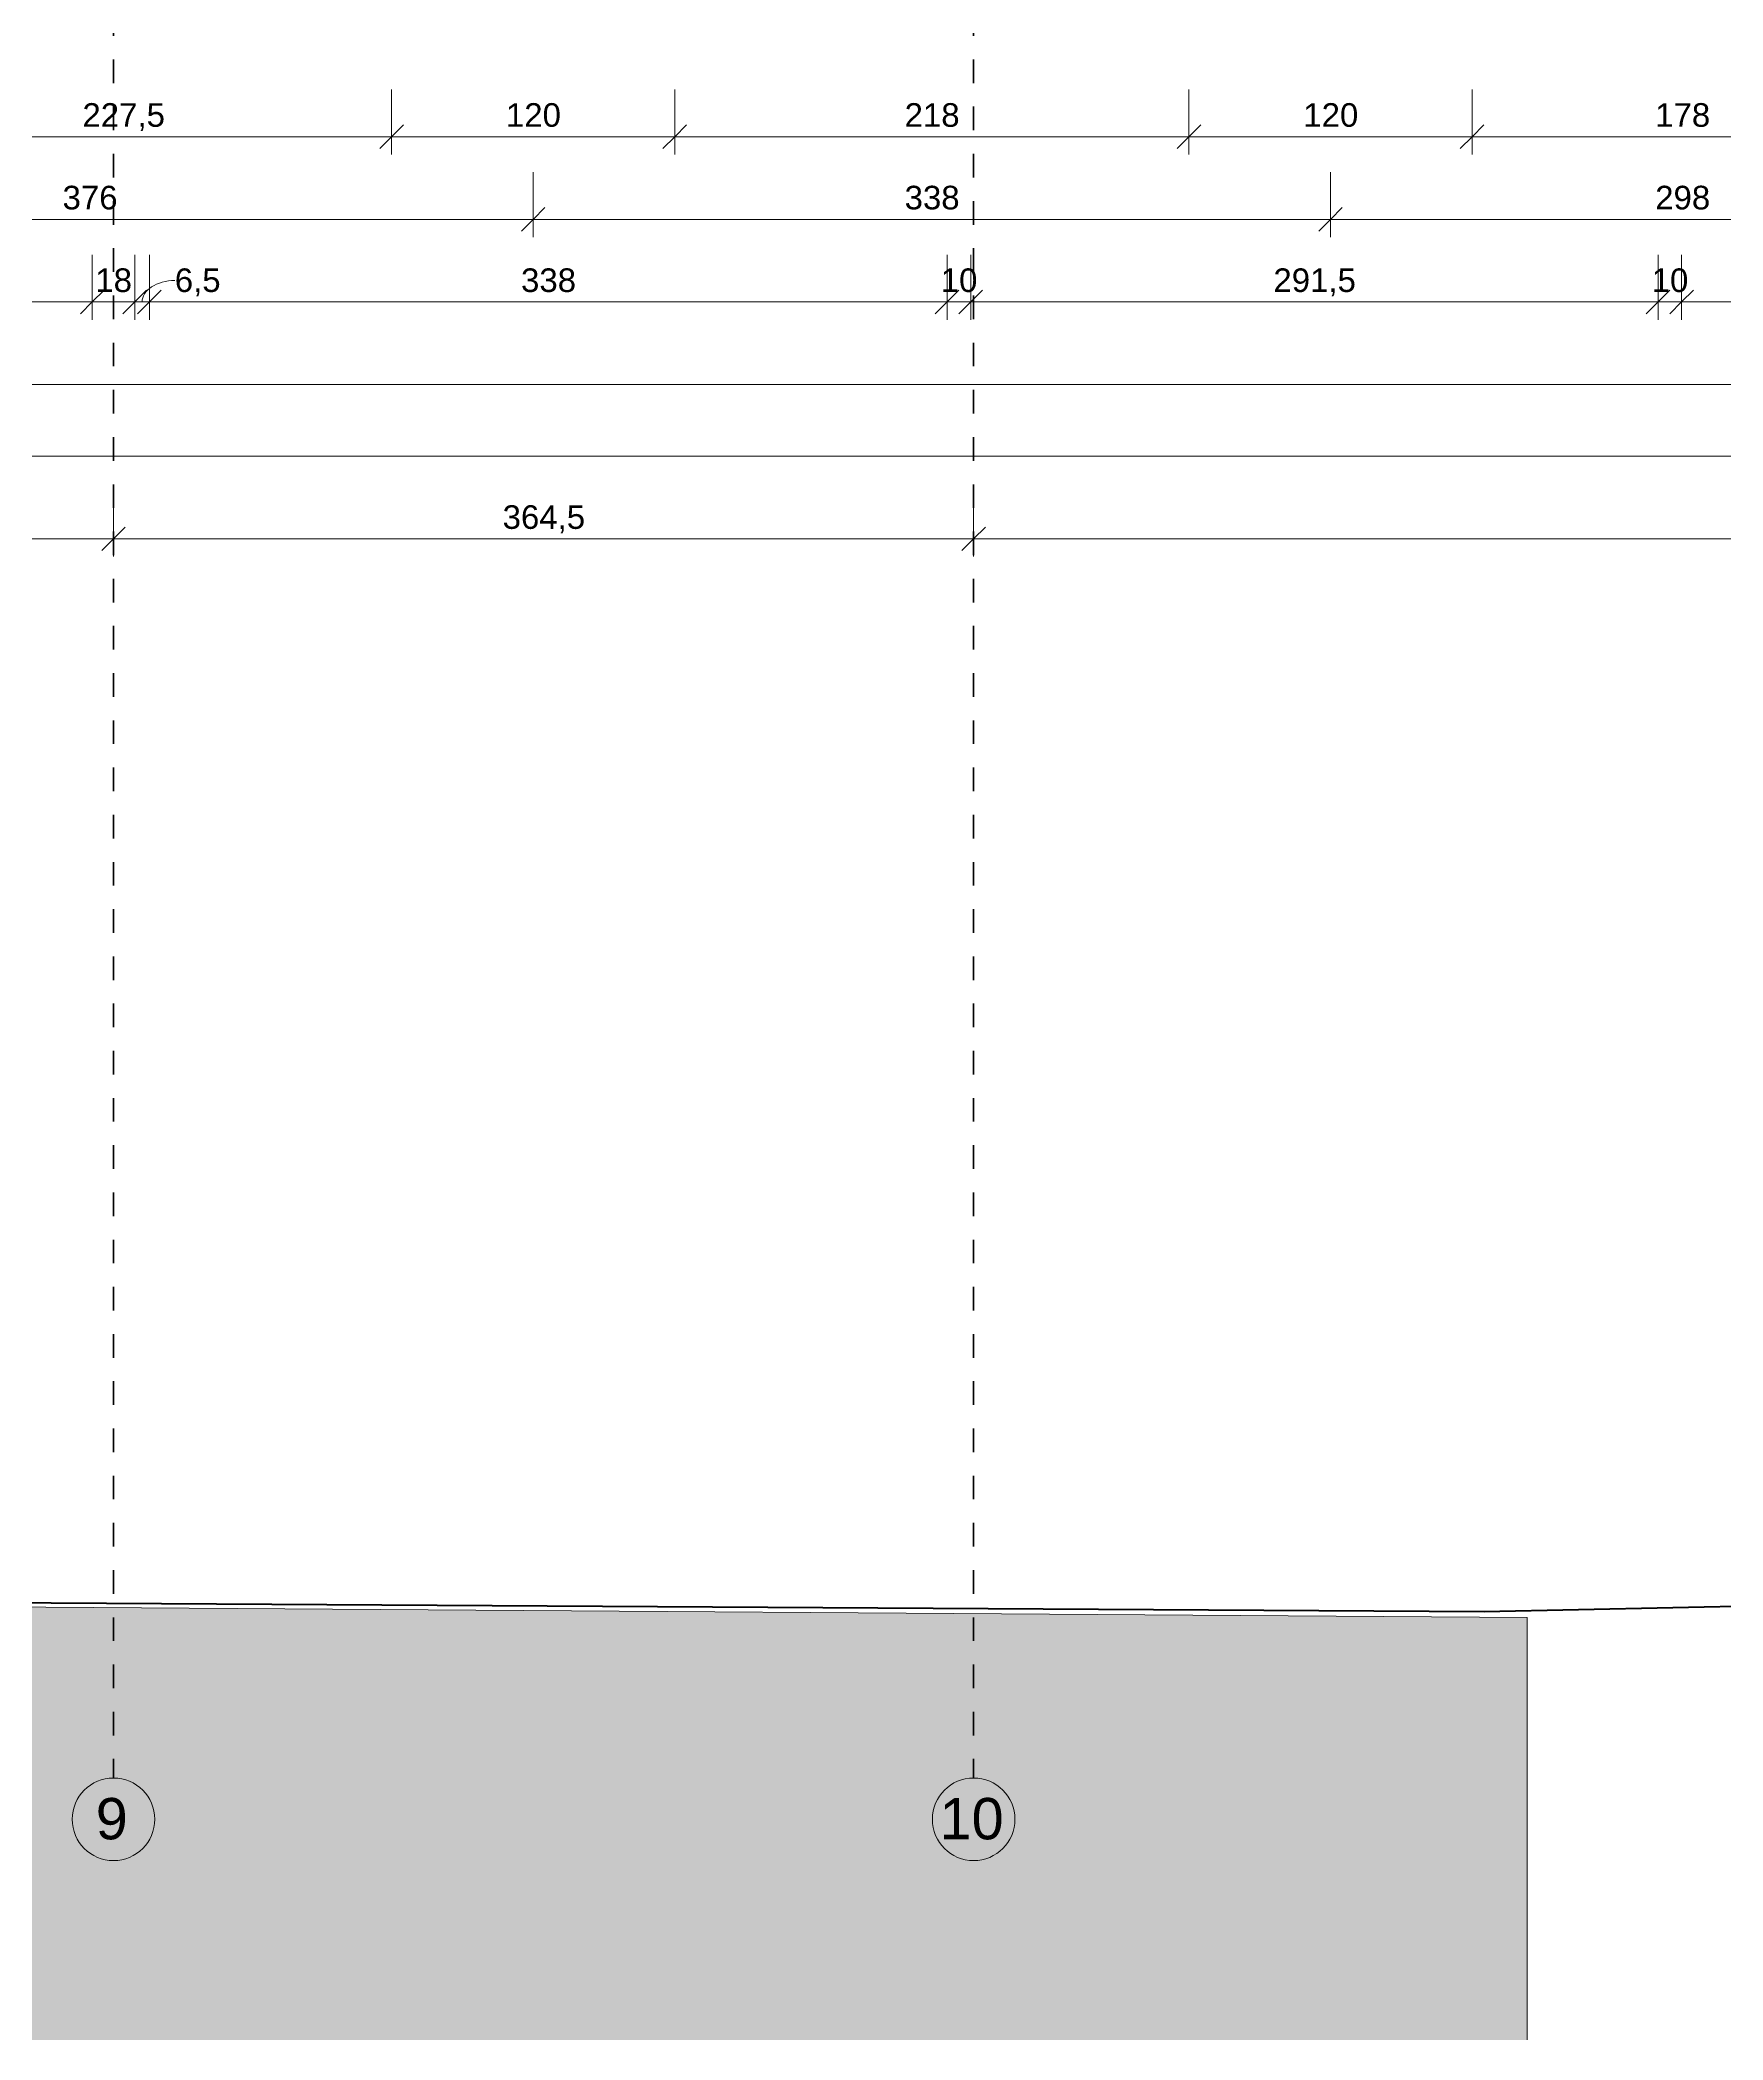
# Model space of a CAD drawing. Header units: metres. Extents: x 3.2 to 50, y 58.8 to 100.4.
# Drawn here: x 28.6 to 35.73, y 58.84 to 67.31 of the extents above; entities that cross this region are included whole.
import ezdxf

# ---------------------------------------------------------------- set-up
doc = ezdxf.new("R2010")
doc.units = ezdxf.units.M
doc.linetypes.add('Strich Punkt Mittel', pattern=[0.015875, 0.00635, -0.004763, 0, -0.004763])
for name, color, linetype, lineweight in [('A-DETL-GENF_', 92, 'Continuous', 13), ('A_2D', 7, 'Continuous', 13), ('A_Bemassung-50_', 4, 'Continuous', 9), ('A_Bemassung_', 4, 'Continuous', 9), ('A_Beschriftung_', 7, 'Continuous', 9), ('A_Grundstuecksgrenze', 5, 'Continuous', 70), ('A_Raster_', 1, 'Continuous', 9)]:
    doc.layers.add(name, color=color, linetype=linetype, lineweight=lineweight)
doc.styles.add('Arial_1', font='arial.ttf', dxfattribs={"height": 0.175})
doc.styles.add('Arial_5', font='arial.ttf', dxfattribs={"height": 0.1})
doc.dimstyles.new('WGA-Bemaßung', dxfattribs={"dimscale": 0.3048, "dimtxt": 0.102026, "dimasz": 0.328084, "dimexe": 0.246063, "dimexo": 0.0625, "dimgap": 0.04101, "dimtad": 1, "dimdec": 1, "dimlfac": 100, "dimrnd": 0.5, "dimdsep": 46, "dimtxsty": 'Arial_5', "dimblk1": 'OBLIQUE', "dimblk2": 'OBLIQUE', "dimsah": 1, "dimcen": 0.09, "dimdle": 0.246063, "dimazin": 2, "dimtfac": 1, "dimtdec": 4, "dimtix": 1, "dimtmove": 0, "dimatfit": 3, "dimfxl": 0.656168, "dimfxlon": 1, "dimtvp": 1, "dimtolj": 1, "dimtzin": 0, "dimarcsym": 2})
doc.dimstyles.new('WGA-Bemaßung_2', dxfattribs={"dimscale": 0.3048, "dimtxt": 0.102026, "dimasz": 0.328084, "dimexe": 0.246063, "dimexo": 0.0625, "dimgap": 0.04101, "dimtad": 1, "dimdec": 1, "dimlfac": 100, "dimrnd": 0.5, "dimdsep": 46, "dimtxsty": 'Arial_5', "dimblk1": 'OBLIQUE', "dimblk2": 'OBLIQUE', "dimsah": 1, "dimcen": 0.09, "dimdle": 0.246063, "dimazin": 2, "dimtfac": 1, "dimtdec": 4, "dimtix": 1, "dimtmove": 1, "dimatfit": 3, "dimfxl": 0.656168, "dimfxlon": 1, "dimtvp": 1, "dimtolj": 1, "dimtzin": 0, "dimarcsym": 2})
doc.dimstyles.new('WGA-Bemaßung_3', dxfattribs={"dimscale": 0.3048, "dimtxt": 0.102026, "dimasz": 0.328084, "dimexe": 0.246063, "dimexo": 0.0625, "dimgap": 0.04101, "dimtad": 1, "dimdec": 1, "dimlfac": 100, "dimrnd": 0.5, "dimdsep": 46, "dimtxsty": 'Arial_5', "dimblk1": 'OBLIQUE', "dimblk2": 'OBLIQUE', "dimsah": 1, "dimcen": 0.09, "dimdle": 0.246063, "dimazin": 2, "dimtfac": 1, "dimtdec": 4, "dimtix": 1, "dimtmove": 0, "dimatfit": 3, "dimfxl": 0.656168, "dimfxlon": 1, "dimtvp": 1, "dimtolj": 1, "dimtzin": 0, "dimarcsym": 2})

# ---------------------------------------------------------------- blocks, each defined once
blk = doc.blocks.new('Family - ___-3180367-263_PP_01OG_BT1')
at = {"layer": 'A_Grundstuecksgrenze'}
for p, q in [((3.6279, 60.8418), (34.7209, 60.655)), ((34.7209, 60.655), (43.0743, 60.8241))]:
    blk.add_line(p, q, dxfattribs=at)
blk = doc.blocks.new('Raster - BS_Achse-112124-263_PP_01OG_BT1')
at = {"layer": 'A_Beschriftung_'}
blk.add_circle((0, 0), 0.0035, dxfattribs=at)
blk = doc.blocks.new('DIMBLOCK20-263_PP_01OG_BT1')
at = {"layer": 'A_Bemassung-50_', "transparency": 16777216}
for p, q in [((22.1677, 65.1986), (22.1677, 65.3986)), ((28.9127, 65.1986), (28.9127, 65.3986)), ((22.1677, 65.1986), (28.9127, 65.1986)), ((22.1677, 65.1986), (22.1677, 65.1236)), ((28.9127, 65.1986), (28.9127, 65.1236))]:
    blk.add_line(p, q, dxfattribs=at)
at = {"layer": 'A_Bemassung-50_', "lineweight": 35, "transparency": 16777216}
for p, q in [((22.1677, 65.1986), (22.2177, 65.2486)), ((28.9127, 65.1986), (28.9627, 65.2486)), ((22.1677, 65.1986), (22.1177, 65.1486)), ((28.9127, 65.1986), (28.8627, 65.1486))]:
    blk.add_line(p, q, dxfattribs=at)
at = {"layer": 'A_Bemassung-50_', "color": 0, "transparency": 16777216, "insert": (25.3667, 65.3409), "char_height": 0.1, "width": 0.416266, "attachment_point": 1, "line_spacing_factor": 0.941778, "style": 'Arial_5'}
blk.add_mtext('674,5', dxfattribs=at)
blk = doc.blocks.new('_Oblique')
at = {"color": 0, "linetype": 'ByBlock', "lineweight": -2}
blk.add_line((-0.5, -0.5), (0.5, 0.5), dxfattribs=at)
blk = doc.blocks.new('DIMBLOCK21-263_PP_01OG_BT1')
at = {"layer": 'A_Bemassung-50_', "transparency": 16777216}
for p, q in [((28.9127, 65.1986), (28.9127, 65.3986)), ((32.5577, 65.1986), (32.5577, 65.3986)), ((28.9127, 65.1986), (32.5577, 65.1986)), ((28.9127, 65.1986), (28.9127, 65.1236)), ((32.5577, 65.1986), (32.5577, 65.1236))]:
    blk.add_line(p, q, dxfattribs=at)
at = {"layer": 'A_Bemassung-50_', "lineweight": 35, "transparency": 16777216}
for p, q in [((28.9127, 65.1986), (28.9627, 65.2486)), ((32.5577, 65.1986), (32.6077, 65.2486)), ((28.9127, 65.1986), (28.8627, 65.1486)), ((32.5577, 65.1986), (32.5077, 65.1486))]:
    blk.add_line(p, q, dxfattribs=at)
at = {"layer": 'A_Bemassung-50_', "color": 0, "transparency": 16777216, "insert": (30.5617, 65.3409), "char_height": 0.1, "width": 0.416266, "attachment_point": 1, "line_spacing_factor": 0.941778, "style": 'Arial_5'}
blk.add_mtext('364,5', dxfattribs=at)
blk = doc.blocks.new('DIMBLOCK22-263_PP_01OG_BT1')
at = {"layer": 'A_Bemassung-50_', "transparency": 16777216}
for p, q in [((32.5577, 65.1986), (32.5577, 65.3986)), ((42.4027, 65.1986), (42.4027, 65.3986)), ((32.5577, 65.1986), (42.4027, 65.1986)), ((32.5577, 65.1986), (32.5577, 65.1236)), ((42.4027, 65.1986), (42.4027, 65.1236))]:
    blk.add_line(p, q, dxfattribs=at)
at = {"layer": 'A_Bemassung-50_', "lineweight": 35, "transparency": 16777216}
for p, q in [((32.5577, 65.1986), (32.6077, 65.2486)), ((42.4027, 65.1986), (42.4527, 65.2486)), ((32.5577, 65.1986), (32.5077, 65.1486)), ((42.4027, 65.1986), (42.3527, 65.1486))]:
    blk.add_line(p, q, dxfattribs=at)
at = {"layer": 'A_Bemassung-50_', "color": 0, "transparency": 16777216, "insert": (37.3067, 65.3409), "char_height": 0.1, "width": 0.416266, "attachment_point": 1, "line_spacing_factor": 0.941778, "style": 'Arial_5'}
blk.add_mtext('984,5', dxfattribs=at)
blk = doc.blocks.new('DIMBLOCK25-263_PP_01OG_BT1')
at = {"layer": 'A_Bemassung-50_', "transparency": 16777216}
for p, q in [((7.6627, 65.8521), (7.6627, 66.0521)), ((42.6627, 65.8521), (42.6627, 66.0521)), ((7.5877, 65.8521), (42.7377, 65.8521)), ((7.6627, 65.8521), (7.6627, 65.7771)), ((42.6627, 65.8521), (42.6627, 65.7771))]:
    blk.add_line(p, q, dxfattribs=at)
at = {"layer": 'A_Bemassung-50_', "lineweight": 35, "transparency": 16777216}
for p, q in [((7.6627, 65.8521), (7.6127, 65.8021)), ((7.6627, 65.8521), (7.7127, 65.9021)), ((42.6627, 65.8521), (42.6127, 65.8021)), ((42.6627, 65.8521), (42.7127, 65.9021))]:
    blk.add_line(p, q, dxfattribs=at)
at = {"layer": 'A_Bemassung-50_', "color": 0, "transparency": 16777216, "insert": (25.0088, 65.9944), "char_height": 0.1, "width": 0.369177, "attachment_point": 1, "line_spacing_factor": 0.941778, "style": 'Arial_5'}
blk.add_mtext('3500', dxfattribs=at)
blk = doc.blocks.new('DIMBLOCK32-263_PP_01OG_BT1')
at = {"layer": 'A_Bemassung-50_', "transparency": 16777216}
for p, q in [((26.9334, 66.5521), (26.9334, 66.7521)), ((30.6911, 66.5521), (30.6911, 66.7521)), ((26.9334, 66.5521), (30.6911, 66.5521)), ((26.9334, 66.5521), (26.9334, 66.4771)), ((30.6911, 66.5521), (30.6911, 66.4771))]:
    blk.add_line(p, q, dxfattribs=at)
at = {"layer": 'A_Bemassung-50_', "lineweight": 35, "transparency": 16777216}
for p, q in [((26.9334, 66.5521), (26.9834, 66.6021)), ((30.6911, 66.5521), (30.7411, 66.6021)), ((26.9334, 66.5521), (26.8834, 66.5021)), ((30.6911, 66.5521), (30.6411, 66.5021))]:
    blk.add_line(p, q, dxfattribs=at)
at = {"layer": 'A_Bemassung-50_', "color": 0, "transparency": 16777216, "insert": (28.6969, 66.6944), "char_height": 0.1, "width": 0.276883, "attachment_point": 1, "line_spacing_factor": 0.941778, "style": 'Arial_5'}
blk.add_mtext('376', dxfattribs=at)
blk = doc.blocks.new('DIMBLOCK33-263_PP_01OG_BT1')
at = {"layer": 'A_Bemassung-50_', "transparency": 16777216}
for p, q in [((30.6911, 66.5521), (30.6911, 66.7521)), ((34.07, 66.5521), (34.07, 66.7521)), ((30.6911, 66.5521), (34.07, 66.5521)), ((30.6911, 66.5521), (30.6911, 66.4771)), ((34.07, 66.5521), (34.07, 66.4771))]:
    blk.add_line(p, q, dxfattribs=at)
at = {"layer": 'A_Bemassung-50_', "lineweight": 35, "transparency": 16777216}
for p, q in [((30.6911, 66.5521), (30.7411, 66.6021)), ((34.07, 66.5521), (34.12, 66.6021)), ((30.6911, 66.5521), (30.6411, 66.5021)), ((34.07, 66.5521), (34.02, 66.5021))]:
    blk.add_line(p, q, dxfattribs=at)
at = {"layer": 'A_Bemassung-50_', "color": 0, "transparency": 16777216, "insert": (32.2652, 66.6944), "char_height": 0.1, "width": 0.276883, "attachment_point": 1, "line_spacing_factor": 0.941778, "style": 'Arial_5'}
blk.add_mtext('338', dxfattribs=at)
blk = doc.blocks.new('DIMBLOCK34-263_PP_01OG_BT1')
at = {"layer": 'A_Bemassung-50_', "transparency": 16777216}
for p, q in [((34.07, 66.5521), (34.07, 66.7521)), ((37.0523, 66.5521), (37.0523, 66.7521)), ((34.07, 66.5521), (37.0523, 66.5521)), ((34.07, 66.5521), (34.07, 66.4771)), ((37.0523, 66.5521), (37.0523, 66.4771))]:
    blk.add_line(p, q, dxfattribs=at)
at = {"layer": 'A_Bemassung-50_', "lineweight": 35, "transparency": 16777216}
for p, q in [((34.07, 66.5521), (34.12, 66.6021)), ((37.0523, 66.5521), (37.1023, 66.6021)), ((34.07, 66.5521), (34.02, 66.5021)), ((37.0523, 66.5521), (37.0023, 66.5021))]:
    blk.add_line(p, q, dxfattribs=at)
at = {"layer": 'A_Bemassung-50_', "color": 0, "transparency": 16777216, "insert": (35.4458, 66.6944), "char_height": 0.1, "width": 0.276883, "attachment_point": 1, "line_spacing_factor": 0.941778, "style": 'Arial_5'}
blk.add_mtext('298', dxfattribs=at)
blk = doc.blocks.new('DIMBLOCK556-263_PP_01OG_BT1')
at = {"layer": 'A_Bemassung-50_', "transparency": 16777216}
for p, q in [((25.4441, 66.2021), (25.4441, 66.4021)), ((28.8227, 66.2021), (28.8227, 66.4021)), ((25.4441, 66.2021), (28.8227, 66.2021)), ((25.4441, 66.2021), (25.4441, 66.1271)), ((28.8227, 66.2021), (28.8227, 66.1271))]:
    blk.add_line(p, q, dxfattribs=at)
at = {"layer": 'A_Bemassung-50_', "lineweight": 35, "transparency": 16777216}
for p, q in [((25.4441, 66.2021), (25.3941, 66.1521)), ((25.4441, 66.2021), (25.4941, 66.2521)), ((28.8227, 66.2021), (28.7727, 66.1521)), ((28.8227, 66.2021), (28.8727, 66.2521))]:
    blk.add_line(p, q, dxfattribs=at)
at = {"layer": 'A_Bemassung-50_', "color": 0, "transparency": 16777216, "insert": (27.018, 66.3444), "char_height": 0.1, "width": 0.276883, "attachment_point": 1, "line_spacing_factor": 0.941778, "style": 'Arial_5'}
blk.add_mtext('338', dxfattribs=at)
blk = doc.blocks.new('DIMBLOCK557-263_PP_01OG_BT1')
at = {"layer": 'A_Bemassung-50_', "transparency": 16777216}
for p, q in [((28.8227, 66.2021), (28.8227, 66.4021)), ((29.0027, 66.2021), (29.0027, 66.4021)), ((28.8227, 66.2021), (29.0027, 66.2021)), ((28.8227, 66.2021), (28.8227, 66.1271)), ((29.0027, 66.2021), (29.0027, 66.1271))]:
    blk.add_line(p, q, dxfattribs=at)
at = {"layer": 'A_Bemassung-50_', "lineweight": 35, "transparency": 16777216}
for p, q in [((28.8227, 66.2021), (28.7727, 66.1521)), ((28.8227, 66.2021), (28.8727, 66.2521)), ((29.0027, 66.2021), (28.9527, 66.1521)), ((29.0027, 66.2021), (29.0527, 66.2521))]:
    blk.add_line(p, q, dxfattribs=at)
at = {"layer": 'A_Bemassung-50_', "color": 0, "transparency": 16777216, "insert": (28.8358, 66.3444), "char_height": 0.1, "width": 0.184588, "attachment_point": 1, "line_spacing_factor": 0.941778, "style": 'Arial_5'}
blk.add_mtext('18', dxfattribs=at)
blk = doc.blocks.new('DIMBLOCK558-263_PP_01OG_BT1')
at = {"layer": 'A_Bemassung-50_', "transparency": 16777216}
for p, q in [((29.0027, 66.2021), (29.0027, 66.4021)), ((29.0652, 66.2021), (29.0652, 66.4021)), ((29.0027, 66.2021), (29.0652, 66.2021)), ((29.0027, 66.2021), (29.0027, 66.1271)), ((29.0652, 66.2021), (29.0652, 66.1271))]:
    blk.add_line(p, q, dxfattribs=at)
at = {"layer": 'A_Bemassung-50_', "lineweight": 35, "transparency": 16777216}
for p, q in [((29.0027, 66.2021), (28.9527, 66.1521)), ((29.0027, 66.2021), (29.0527, 66.2521)), ((29.0652, 66.2021), (29.0152, 66.1521)), ((29.0652, 66.2021), (29.1152, 66.2521))]:
    blk.add_line(p, q, dxfattribs=at)
at = {"layer": 'A_Bemassung-50_', "transparency": 16777216}
blk.add_ellipse((29.1725, 66.2021), major_axis=(0.1386, 0), ratio=0.656597, start_param=1.570796, end_param=3.141593, dxfattribs=at)
at = {"layer": 'A_Bemassung-50_', "color": 0, "transparency": 16777216, "insert": (29.1725, 66.3444), "char_height": 0.1, "width": 0.231677, "attachment_point": 1, "line_spacing_factor": 0.941778, "style": 'Arial_5'}
blk.add_mtext('6,5', dxfattribs=at)
blk = doc.blocks.new('DIMBLOCK559-263_PP_01OG_BT1')
at = {"layer": 'A_Bemassung-50_', "transparency": 16777216}
for p, q in [((29.0652, 66.2021), (29.0652, 66.4021)), ((32.4452, 66.2021), (32.4452, 66.4021)), ((29.0652, 66.2021), (32.4452, 66.2021)), ((29.0652, 66.2021), (29.0652, 66.1271)), ((32.4452, 66.2021), (32.4452, 66.1271))]:
    blk.add_line(p, q, dxfattribs=at)
at = {"layer": 'A_Bemassung-50_', "lineweight": 35, "transparency": 16777216}
for p, q in [((29.0652, 66.2021), (29.0152, 66.1521)), ((29.0652, 66.2021), (29.1152, 66.2521)), ((32.4452, 66.2021), (32.3952, 66.1521)), ((32.4452, 66.2021), (32.4952, 66.2521))]:
    blk.add_line(p, q, dxfattribs=at)
at = {"layer": 'A_Bemassung-50_', "color": 0, "transparency": 16777216, "insert": (30.6398, 66.3444), "char_height": 0.1, "width": 0.276883, "attachment_point": 1, "line_spacing_factor": 0.941778, "style": 'Arial_5'}
blk.add_mtext('338', dxfattribs=at)
blk = doc.blocks.new('DIMBLOCK560-263_PP_01OG_BT1')
at = {"layer": 'A_Bemassung-50_', "transparency": 16777216}
for p, q in [((32.4452, 66.2021), (32.4452, 66.4021)), ((32.5452, 66.2021), (32.5452, 66.4021)), ((32.4452, 66.2021), (32.5452, 66.2021)), ((32.4452, 66.2021), (32.4452, 66.1271)), ((32.5452, 66.2021), (32.5452, 66.1271))]:
    blk.add_line(p, q, dxfattribs=at)
at = {"layer": 'A_Bemassung-50_', "lineweight": 35, "transparency": 16777216}
for p, q in [((32.4452, 66.2021), (32.3952, 66.1521)), ((32.4452, 66.2021), (32.4952, 66.2521)), ((32.5452, 66.2021), (32.4952, 66.1521)), ((32.5452, 66.2021), (32.5952, 66.2521))]:
    blk.add_line(p, q, dxfattribs=at)
at = {"layer": 'A_Bemassung-50_', "color": 0, "transparency": 16777216, "insert": (32.4183, 66.3444), "char_height": 0.1, "width": 0.184588, "attachment_point": 1, "line_spacing_factor": 0.941778, "style": 'Arial_5'}
blk.add_mtext('10', dxfattribs=at)
blk = doc.blocks.new('DIMBLOCK561-263_PP_01OG_BT1')
at = {"layer": 'A_Bemassung-50_', "transparency": 16777216}
for p, q in [((32.5452, 66.2021), (32.5452, 66.4021)), ((35.4577, 66.2021), (35.4577, 66.4021)), ((32.5452, 66.2021), (35.4577, 66.2021)), ((32.5452, 66.2021), (32.5452, 66.1271)), ((35.4577, 66.2021), (35.4577, 66.1271))]:
    blk.add_line(p, q, dxfattribs=at)
at = {"layer": 'A_Bemassung-50_', "lineweight": 35, "transparency": 16777216}
for p, q in [((32.5452, 66.2021), (32.4952, 66.1521)), ((32.5452, 66.2021), (32.5952, 66.2521)), ((35.4577, 66.2021), (35.4077, 66.1521)), ((35.4577, 66.2021), (35.5077, 66.2521))]:
    blk.add_line(p, q, dxfattribs=at)
at = {"layer": 'A_Bemassung-50_', "color": 0, "transparency": 16777216, "insert": (33.828, 66.3444), "char_height": 0.1, "width": 0.416266, "attachment_point": 1, "line_spacing_factor": 0.941778, "style": 'Arial_5'}
blk.add_mtext('291,5', dxfattribs=at)
blk = doc.blocks.new('DIMBLOCK562-263_PP_01OG_BT1')
at = {"layer": 'A_Bemassung-50_', "transparency": 16777216}
for p, q in [((35.4577, 66.2021), (35.4577, 66.4021)), ((35.5577, 66.2021), (35.5577, 66.4021)), ((35.4577, 66.2021), (35.5577, 66.2021)), ((35.4577, 66.2021), (35.4577, 66.1271)), ((35.5577, 66.2021), (35.5577, 66.1271))]:
    blk.add_line(p, q, dxfattribs=at)
at = {"layer": 'A_Bemassung-50_', "lineweight": 35, "transparency": 16777216}
for p, q in [((35.4577, 66.2021), (35.4077, 66.1521)), ((35.4577, 66.2021), (35.5077, 66.2521)), ((35.5577, 66.2021), (35.5077, 66.1521)), ((35.5577, 66.2021), (35.6077, 66.2521))]:
    blk.add_line(p, q, dxfattribs=at)
at = {"layer": 'A_Bemassung-50_', "color": 0, "transparency": 16777216, "insert": (35.4308, 66.3444), "char_height": 0.1, "width": 0.184588, "attachment_point": 1, "line_spacing_factor": 0.941778, "style": 'Arial_5'}
blk.add_mtext('10', dxfattribs=at)
blk = doc.blocks.new('DIMBLOCK563-263_PP_01OG_BT1')
at = {"layer": 'A_Bemassung-50_', "transparency": 16777216}
for p, q in [((35.5577, 66.2021), (35.5577, 66.4021)), ((38.4707, 66.2021), (38.4707, 66.4021)), ((35.5577, 66.2021), (38.4707, 66.2021)), ((35.5577, 66.2021), (35.5577, 66.1271)), ((38.4707, 66.2021), (38.4707, 66.1271))]:
    blk.add_line(p, q, dxfattribs=at)
at = {"layer": 'A_Bemassung-50_', "lineweight": 35, "transparency": 16777216}
for p, q in [((35.5577, 66.2021), (35.5077, 66.1521)), ((35.5577, 66.2021), (35.6077, 66.2521)), ((38.4707, 66.2021), (38.4207, 66.1521)), ((38.4707, 66.2021), (38.5207, 66.2521))]:
    blk.add_line(p, q, dxfattribs=at)
at = {"layer": 'A_Bemassung-50_', "color": 0, "transparency": 16777216, "insert": (36.8408, 66.3444), "char_height": 0.1, "width": 0.416266, "attachment_point": 1, "line_spacing_factor": 0.941778, "style": 'Arial_5'}
blk.add_mtext('291,5', dxfattribs=at)
blk = doc.blocks.new('DIMBLOCK598-263_PP_01OG_BT1')
at = {"layer": 'A_Bemassung-50_', "transparency": 16777216}
for p, q in [((27.8184, 66.9021), (27.8184, 67.1021)), ((30.0911, 66.9021), (30.0911, 67.1021)), ((27.8184, 66.9021), (30.0911, 66.9021)), ((27.8184, 66.9021), (27.8184, 66.8271)), ((30.0911, 66.9021), (30.0911, 66.8271))]:
    blk.add_line(p, q, dxfattribs=at)
at = {"layer": 'A_Bemassung-50_', "lineweight": 35, "transparency": 16777216}
for p, q in [((27.8184, 66.9021), (27.8684, 66.9521)), ((30.0911, 66.9021), (30.1411, 66.9521)), ((27.8184, 66.9021), (27.7684, 66.8521)), ((30.0911, 66.9021), (30.0411, 66.8521))]:
    blk.add_line(p, q, dxfattribs=at)
at = {"layer": 'A_Bemassung-50_', "color": 0, "transparency": 16777216, "insert": (28.7813, 67.0444), "char_height": 0.1, "width": 0.416266, "attachment_point": 1, "line_spacing_factor": 0.941778, "style": 'Arial_5'}
blk.add_mtext('227,5', dxfattribs=at)
blk = doc.blocks.new('DIMBLOCK599-263_PP_01OG_BT1')
at = {"layer": 'A_Bemassung-50_', "transparency": 16777216}
for p, q in [((30.0911, 66.9021), (30.0911, 67.1021)), ((31.2911, 66.9021), (31.2911, 67.1021)), ((30.0911, 66.9021), (31.2911, 66.9021)), ((30.0911, 66.9021), (30.0911, 66.8271)), ((31.2911, 66.9021), (31.2911, 66.8271))]:
    blk.add_line(p, q, dxfattribs=at)
at = {"layer": 'A_Bemassung-50_', "lineweight": 35, "transparency": 16777216}
for p, q in [((30.0911, 66.9021), (30.1411, 66.9521)), ((31.2911, 66.9021), (31.3411, 66.9521)), ((30.0911, 66.9021), (30.0411, 66.8521)), ((31.2911, 66.9021), (31.2411, 66.8521))]:
    blk.add_line(p, q, dxfattribs=at)
at = {"layer": 'A_Bemassung-50_', "color": 0, "transparency": 16777216, "insert": (30.5758, 67.0444), "char_height": 0.1, "width": 0.276883, "attachment_point": 1, "line_spacing_factor": 0.941778, "style": 'Arial_5'}
blk.add_mtext('120', dxfattribs=at)
blk = doc.blocks.new('DIMBLOCK600-263_PP_01OG_BT1')
at = {"layer": 'A_Bemassung-50_', "transparency": 16777216}
for p, q in [((31.2911, 66.9021), (31.2911, 67.1021)), ((33.47, 66.9021), (33.47, 67.1021)), ((31.2911, 66.9021), (33.47, 66.9021)), ((31.2911, 66.9021), (31.2911, 66.8271)), ((33.47, 66.9021), (33.47, 66.8271))]:
    blk.add_line(p, q, dxfattribs=at)
at = {"layer": 'A_Bemassung-50_', "lineweight": 35, "transparency": 16777216}
for p, q in [((31.2911, 66.9021), (31.3411, 66.9521)), ((33.47, 66.9021), (33.52, 66.9521)), ((31.2911, 66.9021), (31.2411, 66.8521)), ((33.47, 66.9021), (33.42, 66.8521))]:
    blk.add_line(p, q, dxfattribs=at)
at = {"layer": 'A_Bemassung-50_', "color": 0, "transparency": 16777216, "insert": (32.2652, 67.0444), "char_height": 0.1, "width": 0.276883, "attachment_point": 1, "line_spacing_factor": 0.941778, "style": 'Arial_5'}
blk.add_mtext('218', dxfattribs=at)
blk = doc.blocks.new('DIMBLOCK601-263_PP_01OG_BT1')
at = {"layer": 'A_Bemassung-50_', "transparency": 16777216}
for p, q in [((33.47, 66.9021), (33.47, 67.1021)), ((34.67, 66.9021), (34.67, 67.1021)), ((33.47, 66.9021), (34.67, 66.9021)), ((33.47, 66.9021), (33.47, 66.8271)), ((34.67, 66.9021), (34.67, 66.8271))]:
    blk.add_line(p, q, dxfattribs=at)
at = {"layer": 'A_Bemassung-50_', "lineweight": 35, "transparency": 16777216}
for p, q in [((33.47, 66.9021), (33.52, 66.9521)), ((34.67, 66.9021), (34.72, 66.9521)), ((33.47, 66.9021), (33.42, 66.8521)), ((34.67, 66.9021), (34.62, 66.8521))]:
    blk.add_line(p, q, dxfattribs=at)
at = {"layer": 'A_Bemassung-50_', "color": 0, "transparency": 16777216, "insert": (33.9546, 67.0444), "char_height": 0.1, "width": 0.276883, "attachment_point": 1, "line_spacing_factor": 0.941778, "style": 'Arial_5'}
blk.add_mtext('120', dxfattribs=at)
blk = doc.blocks.new('DIMBLOCK602-263_PP_01OG_BT1')
at = {"layer": 'A_Bemassung-50_', "transparency": 16777216}
for p, q in [((34.67, 66.9021), (34.67, 67.1021)), ((36.4523, 66.9021), (36.4523, 67.1021)), ((34.67, 66.9021), (36.4523, 66.9021)), ((34.67, 66.9021), (34.67, 66.8271)), ((36.4523, 66.9021), (36.4523, 66.8271))]:
    blk.add_line(p, q, dxfattribs=at)
at = {"layer": 'A_Bemassung-50_', "lineweight": 35, "transparency": 16777216}
for p, q in [((34.67, 66.9021), (34.72, 66.9521)), ((36.4523, 66.9021), (36.5023, 66.9521)), ((34.67, 66.9021), (34.62, 66.8521)), ((36.4523, 66.9021), (36.4023, 66.8521))]:
    blk.add_line(p, q, dxfattribs=at)
at = {"layer": 'A_Bemassung-50_', "color": 0, "transparency": 16777216, "insert": (35.4458, 67.0444), "char_height": 0.1, "width": 0.276883, "attachment_point": 1, "line_spacing_factor": 0.941778, "style": 'Arial_5'}
blk.add_mtext('178', dxfattribs=at)
blk = doc.blocks.new('DIMBLOCK620-263_PP_01OG_BT1')
at = {"layer": 'A_Bemassung-50_', "transparency": 16777216}
for p, q in [((7.6627, 65.5486), (7.6627, 65.7486)), ((42.6627, 65.5486), (42.6627, 65.7486)), ((7.5877, 65.5486), (42.7377, 65.5486)), ((7.6627, 65.5486), (7.6627, 65.4736)), ((42.6627, 65.5486), (42.6627, 65.4736))]:
    blk.add_line(p, q, dxfattribs=at)
at = {"layer": 'A_Bemassung-50_', "lineweight": 35, "transparency": 16777216}
for p, q in [((7.6627, 65.5486), (7.7127, 65.5986)), ((42.6627, 65.5486), (42.7127, 65.5986)), ((7.6627, 65.5486), (7.6127, 65.4986)), ((42.6627, 65.5486), (42.6127, 65.4986))]:
    blk.add_line(p, q, dxfattribs=at)
at = {"layer": 'A_Bemassung-50_', "color": 0, "transparency": 16777216, "insert": (25.0088, 65.6909), "char_height": 0.1, "width": 0.369177, "attachment_point": 1, "line_spacing_factor": 0.941778, "style": 'Arial_5'}
blk.add_mtext('3500', dxfattribs=at)

msp = doc.modelspace()

# ---------------------------------------------------------------- hatches: boundary and pattern name
at = {"layer": 'A-DETL-GENF_'}
msp.add_hatch(color=253, dxfattribs=at).paths.add_polyline_path([(34.9031, 58.839), (34.9031, 60.6296), (3.2659, 60.8443), (3.2659, 58.839), (34.7608, 58.839)])

# ---------------------------------------------------------------- linework, layer by layer
at = {"layer": 'A_2D'}
for p, q in [((34.9031, 60.6296), (3.2659, 60.8443)), ((34.9031, 58.839), (34.9031, 60.6296))]:
    msp.add_line(p, q, dxfattribs=at)
at = {"layer": 'A_Raster_', "linetype": 'Strich Punkt Mittel', "lineweight": 35}
for p, q in [((28.9127, 94.2296), (28.9127, 59.9489)), ((32.5577, 94.2296), (32.5577, 59.9489))]:
    msp.add_line(p, q, dxfattribs=at)

# ---------------------------------------------------------------- block references
at = {"layer": 'A_Beschriftung_', "xscale": 49.99999999999998, "yscale": 49.99999999999998, "zscale": 49.99999999999998, "rotation": 180}
for p in [(28.9127, 59.7739), (32.5577, 59.7739)]:
    msp.add_blockref('Raster - BS_Achse-112124-263_PP_01OG_BT1', p, dxfattribs=at)
at = {"layer": 'A_Grundstuecksgrenze'}
msp.add_blockref('Family - ___-3180367-263_PP_01OG_BT1', (0, 0), dxfattribs=at)

# ---------------------------------------------------------------- texts
at = {"layer": 'A_Beschriftung_', "char_height": 0.175, "attachment_point": 1, "style": 'Arial_1'}
for s, insert, width in [('9', (28.8374, 59.8642), 0.168354), ('10', (32.4131, 59.8642), 0.336709)]:
    msp.add_mtext(s, dxfattribs=dict(at, insert=insert, width=width))

# ---------------------------------------------------------------- dimensions: what is measured, and where the dimension line sits
at = {"layer": 'A_Bemassung_'}
for base, p1, p2, dimstyle, override, picture, middle in [((30.0911, 66.9021), (27.8184, 67.1021), (30.0911, 67.1021), 'WGA-Bemaßung_3', {"dimpost": '<>', "dimfxl": 2.272722}, 'DIMBLOCK598-263_PP_01OG_BT1', (28.9548, 66.9657)), ((31.2911, 66.9021), (30.0911, 67.1021), (31.2911, 67.1021), 'WGA-Bemaßung_3', {"dimpost": '<>', "dimfxl": 1.2}, 'DIMBLOCK599-263_PP_01OG_BT1', (30.6911, 66.9657)), ((33.47, 66.9021), (31.2911, 67.1021), (33.47, 67.1021), 'WGA-Bemaßung_3', {"dimpost": '<>', "dimfxl": 2.178884}, 'DIMBLOCK600-263_PP_01OG_BT1', (32.3806, 66.9657)), ((34.67, 66.9021), (33.47, 67.1021), (34.67, 67.1021), 'WGA-Bemaßung_3', {"dimpost": '<>', "dimfxl": 1.2}, 'DIMBLOCK601-263_PP_01OG_BT1', (34.07, 66.9657)), ((36.4523, 66.9021), (34.67, 67.1021), (36.4523, 67.1021), 'WGA-Bemaßung_3', {"dimpost": '<>', "dimfxl": 1.782294}, 'DIMBLOCK602-263_PP_01OG_BT1', (35.5612, 66.9657)), ((30.6911, 66.5521), (26.9334, 66.7521), (30.6911, 66.7521), 'WGA-Bemaßung', {"dimpost": '<>', "dimfxl": 3.757722}, 'DIMBLOCK32-263_PP_01OG_BT1', (28.8123, 66.6157)), ((34.07, 66.5521), (30.6911, 66.7521), (34.07, 66.7521), 'WGA-Bemaßung', {"dimpost": '<>', "dimfxl": 3.378884}, 'DIMBLOCK33-263_PP_01OG_BT1', (32.3806, 66.6157)), ((37.0523, 66.5521), (34.07, 66.7521), (37.0523, 66.7521), 'WGA-Bemaßung', {"dimpost": '<>', "dimfxl": 2.982294}, 'DIMBLOCK34-263_PP_01OG_BT1', (35.5612, 66.6157)), ((28.8227, 66.2021), (25.4441, 66.4021), (28.8227, 66.4021), 'WGA-Bemaßung_3', {"dimpost": '<>', "dimfxl": 3.378599}, 'DIMBLOCK556-263_PP_01OG_BT1', (27.1334, 66.2657)), ((29.0027, 66.2021), (28.8227, 66.4021), (29.0027, 66.4021), 'WGA-Bemaßung_3', {"dimpost": '<>', "dimfxl": 0.18}, 'DIMBLOCK557-263_PP_01OG_BT1', (28.9127, 66.2657)), ((32.4452, 66.2021), (29.0652, 66.4021), (32.4452, 66.4021), 'WGA-Bemaßung_3', {"dimpost": '<>', "dimfxl": 3.38}, 'DIMBLOCK559-263_PP_01OG_BT1', (30.7552, 66.2657)), ((32.5452, 66.2021), (32.4452, 66.4021), (32.5452, 66.4021), 'WGA-Bemaßung_3', {"dimpost": '<>', "dimfxl": 0.1}, 'DIMBLOCK560-263_PP_01OG_BT1', (32.4952, 66.2657)), ((35.4576682485, 66.2020961147), (32.5451682485, 66.4020961147), (35.4576682485, 66.4020961147), 'WGA-Bemaßung_3', {"dimpost": '<>', "dimfxl": 2.9125}, 'DIMBLOCK561-263_PP_01OG_BT1', (34.0014182485, 66.2656534138)), ((35.5577, 66.2021), (35.4577, 66.4021), (35.5577, 66.4021), 'WGA-Bemaßung_3', {"dimpost": '<>', "dimfxl": 0.1}, 'DIMBLOCK562-263_PP_01OG_BT1', (35.5077, 66.2657)), ((38.4707, 66.2021), (35.5577, 66.4021), (38.4707, 66.4021), 'WGA-Bemaßung_3', {"dimpost": '<>', "dimfxl": 2.91307}, 'DIMBLOCK563-263_PP_01OG_BT1', (37.0142, 66.2657)), ((42.6627, 65.8521), (7.6627, 66.0521), (42.6627, 66.0521), 'WGA-Bemaßung', {"dimpost": '<>', "dimfxl": 35}, 'DIMBLOCK25-263_PP_01OG_BT1', (25.1627, 65.9157)), ((42.6627, 65.5486), (7.6627, 65.7486), (42.6627, 65.7486), 'WGA-Bemaßung_3', {"dimpost": '<>', "dimfxl": 35}, 'DIMBLOCK620-263_PP_01OG_BT1', (25.1627, 65.6122)), ((28.9127, 65.1986), (22.1677, 65.3986), (28.9127, 65.3986), 'WGA-Bemaßung', {"dimpost": '<>', "dimfxl": 6.745}, 'DIMBLOCK20-263_PP_01OG_BT1', (25.5402, 65.2622)), ((32.5577, 65.1986), (28.9127, 65.3986), (32.5577, 65.3986), 'WGA-Bemaßung', {"dimpost": '<>', "dimfxl": 3.645}, 'DIMBLOCK21-263_PP_01OG_BT1', (30.7352, 65.2622)), ((42.4027, 65.1986), (32.5577, 65.3986), (42.4027, 65.3986), 'WGA-Bemaßung', {"dimpost": '<>', "dimfxl": 9.845}, 'DIMBLOCK22-263_PP_01OG_BT1', (37.4802, 65.2622))]:
    dim = msp.add_linear_dim(base=base, p1=p1, p2=p2, dimstyle=dimstyle, override=override, dxfattribs=at)
    dim.commit()
    dim.dimension.update_dxf_attribs({"geometry": picture, "text_midpoint": middle})
dim = msp.add_linear_dim(base=(29.0651682485, 66.2020961147), p1=(29.0026682485, 66.4020961147), p2=(29.0651682485, 66.4020961147), dimstyle='WGA-Bemaßung_2', override={"dimpost": '<>', "dimfxl": 0.0625}, dxfattribs=at)
dim.commit()
dim.dimension.update_dxf_attribs({"geometry": 'DIMBLOCK558-263_PP_01OG_BT1', "text_midpoint": (29.2883221262, 66.2777524151), "dimtype": 160})

doc.saveas('drawing.dxf')
